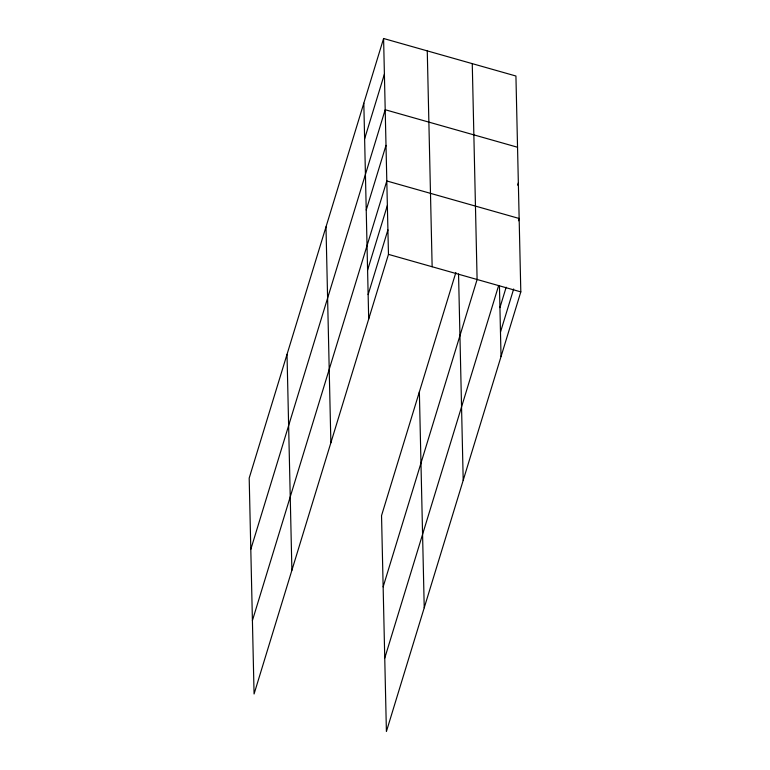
<?xml version="1.0" encoding="UTF-8"?>
<svg xmlns="http://www.w3.org/2000/svg" width="770" height="770" viewBox="0 0 770 770"><rect width="100%" height="100%" fill="white"/><g stroke="black" fill="none" stroke-linecap="round" stroke-linejoin="round"><path stroke-width="1.16" d="M383.595 38.5L249.191 478.112L254.071 693.982L388.465 254.369L383.595 38.5L515.929 76.018L520.809 291.888L386.405 731.5L381.535 515.63L455.869 272.474M364.624 138.802L384.403 74.122M250.799 549.347L385.202 109.735L517.546 147.253M366.231 210.037L386.011 145.357M252.406 620.582L386.81 180.969L519.153 218.488L518.46 220.759M367.588 270.126L387.368 205.436M368.137 294.592L387.916 229.903M383.142 586.865L477.102 279.529L472.26 63.641M517.652 185.147L518.345 182.875M384.75 658.109L498.671 285.468M499.923 307.644L506.169 287.22M500.481 332.111L513.667 288.981M388.465 254.369L520.809 291.888M499.432 285.506L501.029 356.568M458.545 273.928L463.203 480.297M427.263 50.878L432.143 266.747M419.361 391.911L424.231 607.771M363.815 103.19L368.695 319.05M325.989 226.909L330.869 442.779M287.017 354.383L291.897 570.252"/></g></svg>
